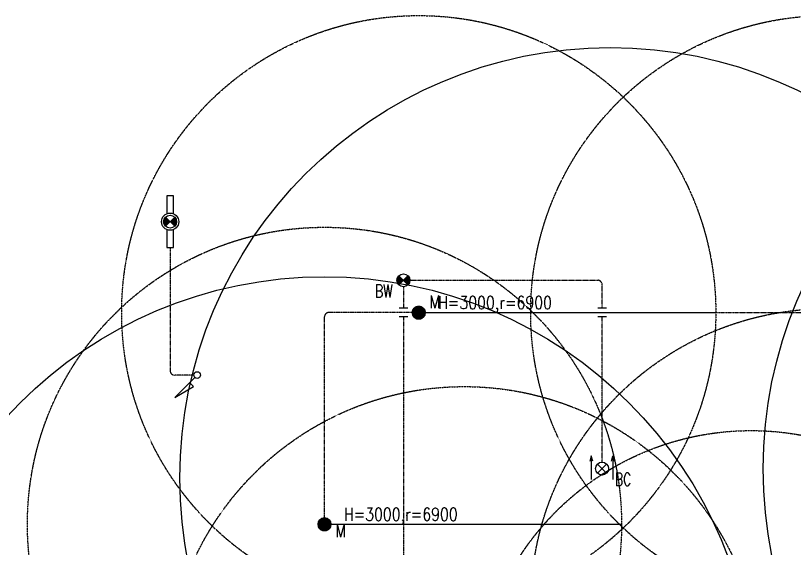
# Model space of a CAD drawing. Header units: millimetres. Extents: x 3825 to 176605, y 1457 to 56850.
# Drawn here: x 106831 to 124921, y 35655 to 48035 of the extents above; entities that cross this region are included whole.
import ezdxf
from ezdxf.enums import TextEntityAlignment as Align

# ---------------------------------------------------------------- set-up
doc = ezdxf.new("R2010")
doc.units = ezdxf.units.MM
doc.header["$LTSCALE"] = 0.2
doc.linetypes.add('CENTER', pattern=[50.8, 31.75, -6.35, 6.35, -6.35])
doc.linetypes.add('HIDDEN2', pattern=[4.7625, 3.175, -1.5875])
doc.layers.get('Defpoints').update_dxf_attribs({"color": 5})
for name, color, linetype in [('1_シンボル', 2, 'Continuous'), ('1_文字', 3, 'Continuous'), ('1_範囲円', 7, 'HIDDEN2'), ('1_配線_1', 1, 'Continuous'), ('1_配線_4', 1, 'CENTER')]:
    doc.layers.add(name, color=color, linetype=linetype)
doc.layers.add('kakure', color=5, linetype='Continuous', plot=False)
doc.styles.get("Standard").update_dxf_attribs({"font": 'simplex.shx', "width": 0.8, "bigfont": 'extfont2.shx'})
pattern_1 = [(0, (-51500, -19500), (0, 3.175), [])]
pattern_2 = [(0, (-30500, -18700), (0, 3.175), [])]

# ---------------------------------------------------------------- blocks, each defined once
blk = doc.blocks.new('EL-階段通路誘導灯A')
at = {"linetype": 'ByBlock'}
for points in [[(-106, 106), (0, 0), (106, 106, 0.414214)], [(-106, -106, 0.414214), (106, -106), (0, 0)]]:
    blk.add_hatch(color=0, dxfattribs=at).paths.add_polyline_path(points)
at = {"color": 0, "linetype": 'ByBlock'}
for p, q in [((-106, 106), (106, -106)), ((-106, -106), (106, 106))]:
    blk.add_line(p, q, dxfattribs=at)
for points in [[(-185, 75), (-600, 75), (-600, -75), (-185, -75)], [(185, -75), (600, -75), (600, 75), (185, 75)]]:
    blk.add_lwpolyline(points, dxfattribs=at)
for radius in [200, 150]:
    blk.add_circle((0, 0), radius, dxfattribs=at)
blk = doc.blocks.new('EL-避難口誘導灯')
at = {"linetype": 'ByBlock'}
h = blk.add_hatch(dxfattribs=at)
h.set_pattern_fill('LINE', color=0, style=0)
h.set_pattern_definition(pattern_1)
h.paths.add_polyline_path([(-106, 106), (0, 0), (106, 106, 0.414214)])
h = blk.add_hatch(dxfattribs=at)
h.set_pattern_fill('LINE', color=0, style=0)
h.set_pattern_definition(pattern_1)
h.paths.add_polyline_path([(-106, -106, 0.414214), (106, -106), (0, 0)])
at = {"color": 0, "linetype": 'ByBlock'}
for p, q in [((-106, 106), (106, -106)), ((-106, -106), (106, 106))]:
    blk.add_line(p, q, dxfattribs=at)
blk.add_circle((0, 0), 150, dxfattribs=at)
blk = doc.blocks.new('2_非常照明_埋込中天井（H3000R6900）')
at = {"layer": '1_シンボル', "linetype": 'ByBlock'}
h = blk.add_hatch(dxfattribs=at)
h.set_pattern_fill('LINE', color=256, style=0)
h.set_pattern_definition(pattern_2)
edge = h.paths.add_edge_path()
edge.add_arc((0, 0), 150, 0, 360)
blk.add_circle((0, 0), 150, dxfattribs=at)
at = {"layer": '1_範囲円'}
blk.add_circle((0, 0), 6900, dxfattribs=at)
at = {"layer": 'kakure'}
blk.add_line((0, 0), (6900, 0), dxfattribs=at)
at = {"layer": 'kakure', "width": 0.8}
blk.add_text('H=3000,r=6900', height=300, dxfattribs=at).set_placement((451, 233), align=Align.MIDDLE_LEFT)
blk = doc.blocks.new('誘導灯-B')
at = {"color": 0, "linetype": 'ByBlock'}
for p, q in [((-106, 106), (106, -106)), ((-106, -106), (106, 106))]:
    blk.add_line(p, q, dxfattribs=at)
blk.add_circle((0, 0), 150, dxfattribs=at)
blk = doc.blocks.new('C-立上り')
at = {"color": 0, "linetype": 'ByBlock'}
blk.add_line((54, 54), (521, 521), dxfattribs=at)
blk.add_lwpolyline([(521, 521), (81, 267), (174, 174)], dxfattribs=at)
blk.add_circle((0, 0), 77, dxfattribs=at)
blk = doc.blocks.new('2_非常照明_埋込中天井（H2700R6400）')
at = {"layer": '1_シンボル', "linetype": 'ByBlock'}
h = blk.add_hatch(dxfattribs=at)
h.set_pattern_fill('LINE', color=256, style=0)
h.set_pattern_definition(pattern_2)
edge = h.paths.add_edge_path()
edge.add_arc((0, 0), 150, 0, 360)
blk.add_circle((0, 0), 150, dxfattribs=at)
at = {"layer": '1_範囲円'}
blk.add_circle((0, 0), 6400, dxfattribs=at)
at = {"layer": 'kakure'}
blk.add_line((0, 0), (6400, 0), dxfattribs=at)
at = {"layer": 'kakure', "width": 0.7}
blk.add_text('H=2700,r=6400', height=300, dxfattribs=at).set_placement((451, 233), align=Align.MIDDLE_LEFT)

msp = doc.modelspace()

# ---------------------------------------------------------------- linework, layer by layer
at = {"layer": '1_シンボル'}
for p, q in [((120204, 37805), (120204, 37255)), ((120704, 37805), (120704, 37255))]:
    msp.add_line(p, q, dxfattribs=at)
for points in [[(120238, 37679), (120204, 37805), (120171, 37679)], [(120671, 37679), (120704, 37805), (120738, 37679)]]:
    msp.add_lwpolyline(points, dxfattribs=at)
at = {"layer": '1_配線_1'}
for p, q in [((115940, 41235), (115740, 41235)), ((120554, 41235), (120354, 41235)), ((115940, 41035), (115740, 41035)), ((120554, 41035), (120354, 41035))]:
    msp.add_line(p, q, dxfattribs=at)
at = {"layer": '1_配線_4'}
for p, q in [((110420, 42646), (110420, 39784)), ((115990, 41885), (120354, 41885)), ((115840, 41735), (115840, 41235)), ((120454, 41235), (120454, 41785)), ((116045, 41135), (114106, 41135)), ((116345, 41135), (125545, 41135)), ((114006, 36367), (114006, 41035)), ((115840, 41035), (115840, 33717)), ((120454, 37660), (120454, 41035)), ((110970, 39684), (110520, 39684))]:
    msp.add_line(p, q, dxfattribs=at)
for centre, start, end in [((120354, 41785), 0, 90), ((114106, 41035), 90, 180), ((110520, 39784), 180, 270)]:
    msp.add_arc(centre, 100, start, end, dxfattribs=at)
at = {"layer": 'Defpoints'}
for centre in [(134195, 37510), (120645, 37292), (114006, 31967)]:
    msp.add_circle(centre, 10000, dxfattribs=at)

# ---------------------------------------------------------------- block references
at = {"layer": '1_シンボル'}
for name, p in [('2_非常照明_埋込中天井（H3000R6900）', (116195, 41135)), ('2_非常照明_埋込中天井（H3000R6900）', (125695, 41135)), ('2_非常照明_埋込中天井（H3000R6900）', (114006, 36217)), ('2_非常照明_埋込中天井（H3000R6900）', (125695, 34326)), ('2_非常照明_埋込中天井（H3000R6900）', (117250, 32515)), ('2_非常照明_埋込中天井（H2700R6400）', (123916, 31993))]:
    msp.add_blockref(name, p, dxfattribs=at)
at = {"layer": '1_シンボル', "rotation": 270}
msp.add_blockref('EL-階段通路誘導灯A', (110420, 43246), dxfattribs=at)
at = {"layer": '1_シンボル', "linetype": 'Continuous', "lineweight": 0, "rotation": 270}
for name, p in [('EL-避難口誘導灯', (115840, 41885)), ('誘導灯-B', (120454, 37510))]:
    msp.add_blockref(name, p, dxfattribs=at)
at = {"layer": '1_シンボル', "linetype": 'ByBlock', "rotation": 180}
msp.add_blockref('C-立上り', (111047, 39684), dxfattribs=at)

# ---------------------------------------------------------------- texts
at = {"layer": '1_文字'}
for s, width, p in [('BW', 0.7, (115180, 41485)), ('M', 0.8, (116445, 41235)), ('BC', 0.7, (120754, 37110)), ('M', 0.8, (114256, 35917))]:
    msp.add_text(s, height=300, dxfattribs=dict(at, width=width)).set_placement(p)

doc.saveas('drawing.dxf')
